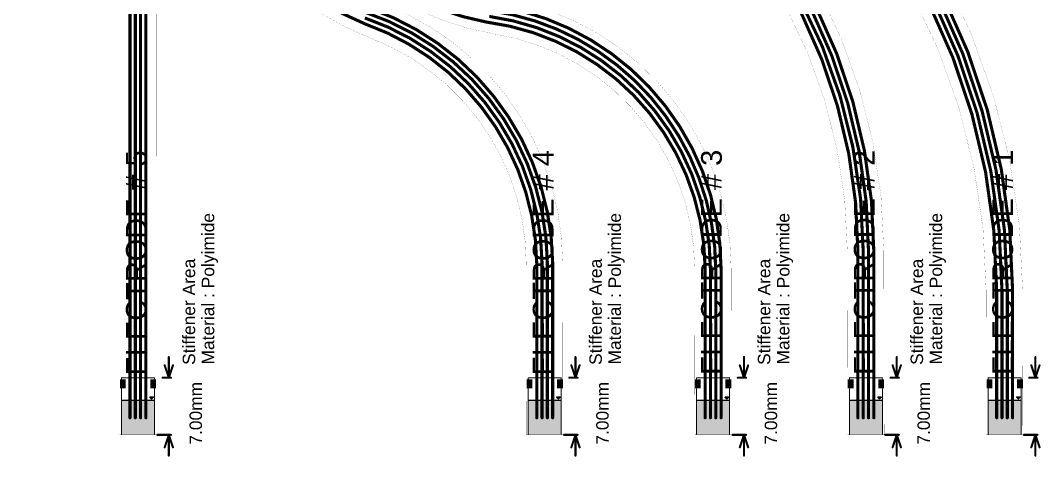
# Model space of a CAD drawing. Header units: millimetres. Extents: x 0 to 13.2, y -0.1 to 6.1.
# Drawn here: x 3.131 to 8.053, y -0.105 to 2 of the extents above; entities that cross this region are included whole.
import ezdxf

# ---------------------------------------------------------------- set-up
doc = ezdxf.new("R2010")
doc.units = ezdxf.units.MM
doc.header["$MEASUREMENT"] = 0
for name, color, linetype in [('BottomLayer', 5, 'Continuous'), ('BottomOverlay', 54, 'Continuous'), ('BottomPaste', 16, 'Continuous'), ('BottomSolder', 6, 'Continuous'), ('Mechanical2', 216, 'Continuous'), ('Mechanical3', 76, 'Continuous'), ('TopOverlay', 2, 'Continuous')]:
    doc.layers.add(name, color=color, linetype=linetype)
doc.styles.add('Arial', font='', dxfattribs={"height": 0.2})
doc.styles.get('Arial').set_extended_font_data('Arial')

# ---------------------------------------------------------------- blocks, each defined once
blk = doc.blocks.new('6_PIN_RIBBON_PADS_0_65MM_PITCH_B_2')
at = {"layer": 'BottomLayer'}
for points in [[(-0.0541, -0.0787), (-0.0738, -0.0787), (-0.0738, 0.0787), (-0.0541, 0.0787)], [(-0.0285, -0.0787), (-0.0482, -0.0787), (-0.0482, 0.0787), (-0.0285, 0.0787)], [(-0.003, -0.0787), (-0.0226, -0.0787), (-0.0226, 0.0787), (-0.003, 0.0787)], [(0.0226, -0.0787), (0.003, -0.0787), (0.003, 0.0787), (0.0226, 0.0787)], [(0.0482, -0.0787), (0.0285, -0.0787), (0.0285, 0.0787), (0.0482, 0.0787)], [(0.0738, -0.0787), (0.0541, -0.0787), (0.0541, 0.0787), (0.0738, 0.0787)]]:
    blk.add_hatch(color=5, dxfattribs=at).paths.add_polyline_path(points)
at = {"layer": 'BottomPaste'}
for points in [[(-0.0541, -0.0787), (-0.0738, -0.0787), (-0.0738, 0.0787), (-0.0541, 0.0787)], [(-0.0285, -0.0787), (-0.0482, -0.0787), (-0.0482, 0.0787), (-0.0285, 0.0787)], [(-0.003, -0.0787), (-0.0226, -0.0787), (-0.0226, 0.0787), (-0.003, 0.0787)], [(0.0226, -0.0787), (0.003, -0.0787), (0.003, 0.0787), (0.0226, 0.0787)], [(0.0482, -0.0787), (0.0285, -0.0787), (0.0285, 0.0787), (0.0482, 0.0787)], [(0.0738, -0.0787), (0.0541, -0.0787), (0.0541, 0.0787), (0.0738, 0.0787)]]:
    blk.add_hatch(color=16, dxfattribs=at).paths.add_polyline_path(points)
at = {"layer": 'BottomSolder'}
for points in [[(-0.0501, -0.0827), (-0.0778, -0.0827), (-0.0778, 0.0827), (-0.0501, 0.0827)], [(-0.0245, -0.0827), (-0.0522, -0.0827), (-0.0522, 0.0827), (-0.0245, 0.0827)], [(0.001, -0.0827), (-0.0266, -0.0827), (-0.0266, 0.0827), (0.001, 0.0827)], [(0.0266, -0.0827), (-0.001, -0.0827), (-0.001, 0.0827), (0.0266, 0.0827)], [(0.0522, -0.0827), (0.0245, -0.0827), (0.0245, 0.0827), (0.0522, 0.0827)], [(0.0778, -0.0827), (0.0501, -0.0827), (0.0501, 0.0827), (0.0778, 0.0827)]]:
    blk.add_hatch(color=6, dxfattribs=at).paths.add_polyline_path(points)
at = {"layer": 'BottomOverlay'}
for points, const_width in [([(0.0585, 0.099), (0.0655, 0.092)], 0.00787), ([(0.0585, 0.099), (0.0735, 0.099)], 0.00787), ([(0.0665, 0.092), (0.0735, 0.099)], 0.00787), ([(-0.0796, 0.084), (0.0796, 0.084)], 0.005), ([(-0.0796, -0.079), (-0.0796, 0.084)], 0.005), ([(0.0796, -0.079), (0.0796, 0.084)], 0.005)]:
    blk.add_lwpolyline(points, dxfattribs=dict(at, const_width=const_width))
for points, const_width in [([(0.0565, 0.099, 1), (0.0605, 0.099, 1)], 0.00394), ([(0.0565, 0.099, 1), (0.0605, 0.099, 1)], 0.00394), ([(0.0715, 0.099, 1), (0.0755, 0.099, 1)], 0.00394), ([(0.0715, 0.099, 1), (0.0755, 0.099, 1)], 0.00394), ([(-0.0808, 0.084, 1), (-0.0783, 0.084, 1)], 0.0025), ([(-0.0808, 0.084, 1), (-0.0783, 0.084, 1)], 0.0025), ([(0.0635, 0.092, 1), (0.0675, 0.092, 1)], 0.00394), ([(0.0645, 0.092, 1), (0.0685, 0.092, 1)], 0.00394), ([(0.0783, 0.084, 1), (0.0808, 0.084, 1)], 0.0025), ([(0.0783, 0.084, 1), (0.0808, 0.084, 1)], 0.0025), ([(-0.0808, -0.079, 1), (-0.0783, -0.079, 1)], 0.0025), ([(0.0783, -0.079, 1), (0.0808, -0.079, 1)], 0.0025)]:
    blk.add_lwpolyline(points, format="xyb", close=True, dxfattribs=dict(at, const_width=const_width))
blk = doc.blocks.new('6_PIN_RIBBON_PADS_0_65MM_PITCH_B_3')
at = {"layer": 'BottomLayer'}
for points in [[(-0.0541, -0.0787), (-0.0738, -0.0787), (-0.0738, 0.0787), (-0.0541, 0.0787)], [(-0.0285, -0.0787), (-0.0482, -0.0787), (-0.0482, 0.0787), (-0.0285, 0.0787)], [(-0.003, -0.0787), (-0.0226, -0.0787), (-0.0226, 0.0787), (-0.003, 0.0787)], [(0.0226, -0.0787), (0.003, -0.0787), (0.003, 0.0787), (0.0226, 0.0787)], [(0.0482, -0.0787), (0.0285, -0.0787), (0.0285, 0.0787), (0.0482, 0.0787)], [(0.0738, -0.0787), (0.0541, -0.0787), (0.0541, 0.0787), (0.0738, 0.0787)]]:
    blk.add_hatch(color=5, dxfattribs=at).paths.add_polyline_path(points)
at = {"layer": 'BottomPaste'}
for points in [[(-0.0541, -0.0787), (-0.0738, -0.0787), (-0.0738, 0.0787), (-0.0541, 0.0787)], [(-0.0285, -0.0787), (-0.0482, -0.0787), (-0.0482, 0.0787), (-0.0285, 0.0787)], [(-0.003, -0.0787), (-0.0226, -0.0787), (-0.0226, 0.0787), (-0.003, 0.0787)], [(0.0226, -0.0787), (0.003, -0.0787), (0.003, 0.0787), (0.0226, 0.0787)], [(0.0482, -0.0787), (0.0285, -0.0787), (0.0285, 0.0787), (0.0482, 0.0787)], [(0.0738, -0.0787), (0.0541, -0.0787), (0.0541, 0.0787), (0.0738, 0.0787)]]:
    blk.add_hatch(color=16, dxfattribs=at).paths.add_polyline_path(points)
at = {"layer": 'BottomSolder'}
for points in [[(-0.0501, -0.0827), (-0.0778, -0.0827), (-0.0778, 0.0827), (-0.0501, 0.0827)], [(-0.0245, -0.0827), (-0.0522, -0.0827), (-0.0522, 0.0827), (-0.0245, 0.0827)], [(0.001, -0.0827), (-0.0266, -0.0827), (-0.0266, 0.0827), (0.001, 0.0827)], [(0.0266, -0.0827), (-0.001, -0.0827), (-0.001, 0.0827), (0.0266, 0.0827)], [(0.0522, -0.0827), (0.0245, -0.0827), (0.0245, 0.0827), (0.0522, 0.0827)], [(0.0778, -0.0827), (0.0501, -0.0827), (0.0501, 0.0827), (0.0778, 0.0827)]]:
    blk.add_hatch(color=6, dxfattribs=at).paths.add_polyline_path(points)
at = {"layer": 'BottomOverlay'}
for points, const_width in [([(0.0585, 0.099), (0.0735, 0.099)], 0.00787), ([(0.0585, 0.099), (0.0655, 0.092)], 0.00787), ([(0.0665, 0.092), (0.0735, 0.099)], 0.00787), ([(-0.0796, -0.079), (-0.0796, 0.084)], 0.005), ([(-0.0796, 0.084), (0.0796, 0.084)], 0.005), ([(0.0796, -0.079), (0.0796, 0.084)], 0.005)]:
    blk.add_lwpolyline(points, dxfattribs=dict(at, const_width=const_width))
for points, const_width in [([(0.0565, 0.099, 1), (0.0605, 0.099, 1)], 0.00394), ([(0.0565, 0.099, 1), (0.0605, 0.099, 1)], 0.00394), ([(0.0715, 0.099, 1), (0.0755, 0.099, 1)], 0.00394), ([(0.0715, 0.099, 1), (0.0755, 0.099, 1)], 0.00394), ([(-0.0808, 0.084, 1), (-0.0783, 0.084, 1)], 0.0025), ([(-0.0808, 0.084, 1), (-0.0783, 0.084, 1)], 0.0025), ([(0.0635, 0.092, 1), (0.0675, 0.092, 1)], 0.00394), ([(0.0645, 0.092, 1), (0.0685, 0.092, 1)], 0.00394), ([(0.0783, 0.084, 1), (0.0808, 0.084, 1)], 0.0025), ([(0.0783, 0.084, 1), (0.0808, 0.084, 1)], 0.0025), ([(-0.0808, -0.079, 1), (-0.0783, -0.079, 1)], 0.0025), ([(0.0783, -0.079, 1), (0.0808, -0.079, 1)], 0.0025)]:
    blk.add_lwpolyline(points, format="xyb", close=True, dxfattribs=dict(at, const_width=const_width))
blk = doc.blocks.new('6_PIN_RIBBON_PADS_0_65MM_PITCH_B_5')
at = {"layer": 'BottomLayer'}
for points in [[(-0.0541, -0.0787), (-0.0738, -0.0787), (-0.0738, 0.0787), (-0.0541, 0.0787)], [(-0.0285, -0.0787), (-0.0482, -0.0787), (-0.0482, 0.0787), (-0.0285, 0.0787)], [(-0.003, -0.0787), (-0.0226, -0.0787), (-0.0226, 0.0787), (-0.003, 0.0787)], [(0.0226, -0.0787), (0.003, -0.0787), (0.003, 0.0787), (0.0226, 0.0787)], [(0.0482, -0.0787), (0.0285, -0.0787), (0.0285, 0.0787), (0.0482, 0.0787)], [(0.0738, -0.0787), (0.0541, -0.0787), (0.0541, 0.0787), (0.0738, 0.0787)]]:
    blk.add_hatch(color=5, dxfattribs=at).paths.add_polyline_path(points)
at = {"layer": 'BottomPaste'}
for points in [[(-0.0541, -0.0787), (-0.0738, -0.0787), (-0.0738, 0.0787), (-0.0541, 0.0787)], [(-0.0285, -0.0787), (-0.0482, -0.0787), (-0.0482, 0.0787), (-0.0285, 0.0787)], [(-0.003, -0.0787), (-0.0226, -0.0787), (-0.0226, 0.0787), (-0.003, 0.0787)], [(0.0226, -0.0787), (0.003, -0.0787), (0.003, 0.0787), (0.0226, 0.0787)], [(0.0482, -0.0787), (0.0285, -0.0787), (0.0285, 0.0787), (0.0482, 0.0787)], [(0.0738, -0.0787), (0.0541, -0.0787), (0.0541, 0.0787), (0.0738, 0.0787)]]:
    blk.add_hatch(color=16, dxfattribs=at).paths.add_polyline_path(points)
at = {"layer": 'BottomSolder'}
for points in [[(-0.0501, -0.0827), (-0.0778, -0.0827), (-0.0778, 0.0827), (-0.0501, 0.0827)], [(-0.0245, -0.0827), (-0.0522, -0.0827), (-0.0522, 0.0827), (-0.0245, 0.0827)], [(0.001, -0.0827), (-0.0266, -0.0827), (-0.0266, 0.0827), (0.001, 0.0827)], [(0.0266, -0.0827), (-0.001, -0.0827), (-0.001, 0.0827), (0.0266, 0.0827)], [(0.0522, -0.0827), (0.0245, -0.0827), (0.0245, 0.0827), (0.0522, 0.0827)], [(0.0778, -0.0827), (0.0501, -0.0827), (0.0501, 0.0827), (0.0778, 0.0827)]]:
    blk.add_hatch(color=6, dxfattribs=at).paths.add_polyline_path(points)
at = {"layer": 'BottomOverlay'}
for points, const_width in [([(0.0585, 0.099), (0.0735, 0.099)], 0.00787), ([(0.0585, 0.099), (0.0655, 0.092)], 0.00787), ([(0.0665, 0.092), (0.0735, 0.099)], 0.00787), ([(-0.0796, -0.079), (-0.0796, 0.084)], 0.005), ([(-0.0796, 0.084), (0.0796, 0.084)], 0.005), ([(0.0796, -0.079), (0.0796, 0.084)], 0.005)]:
    blk.add_lwpolyline(points, dxfattribs=dict(at, const_width=const_width))
for points, const_width in [([(0.0565, 0.099, 1), (0.0605, 0.099, 1)], 0.00394), ([(0.0565, 0.099, 1), (0.0605, 0.099, 1)], 0.00394), ([(0.0715, 0.099, 1), (0.0755, 0.099, 1)], 0.00394), ([(0.0715, 0.099, 1), (0.0755, 0.099, 1)], 0.00394), ([(-0.0808, 0.084, 1), (-0.0783, 0.084, 1)], 0.0025), ([(-0.0808, 0.084, 1), (-0.0783, 0.084, 1)], 0.0025), ([(0.0635, 0.092, 1), (0.0675, 0.092, 1)], 0.00394), ([(0.0645, 0.092, 1), (0.0685, 0.092, 1)], 0.00394), ([(0.0783, 0.084, 1), (0.0808, 0.084, 1)], 0.0025), ([(0.0783, 0.084, 1), (0.0808, 0.084, 1)], 0.0025), ([(-0.0808, -0.079, 1), (-0.0783, -0.079, 1)], 0.0025), ([(0.0783, -0.079, 1), (0.0808, -0.079, 1)], 0.0025)]:
    blk.add_lwpolyline(points, format="xyb", close=True, dxfattribs=dict(at, const_width=const_width))
blk = doc.blocks.new('6_PIN_RIBBON_PADS_0_65MM_PITCH_B_7')
at = {"layer": 'BottomLayer'}
for points in [[(-0.0541, -0.0787), (-0.0738, -0.0787), (-0.0738, 0.0787), (-0.0541, 0.0787)], [(-0.0285, -0.0787), (-0.0482, -0.0787), (-0.0482, 0.0787), (-0.0285, 0.0787)], [(-0.003, -0.0787), (-0.0226, -0.0787), (-0.0226, 0.0787), (-0.003, 0.0787)], [(0.0226, -0.0787), (0.003, -0.0787), (0.003, 0.0787), (0.0226, 0.0787)], [(0.0482, -0.0787), (0.0285, -0.0787), (0.0285, 0.0787), (0.0482, 0.0787)], [(0.0738, -0.0787), (0.0541, -0.0787), (0.0541, 0.0787), (0.0738, 0.0787)]]:
    blk.add_hatch(color=5, dxfattribs=at).paths.add_polyline_path(points)
at = {"layer": 'BottomPaste'}
for points in [[(-0.0541, -0.0787), (-0.0738, -0.0787), (-0.0738, 0.0787), (-0.0541, 0.0787)], [(-0.0285, -0.0787), (-0.0482, -0.0787), (-0.0482, 0.0787), (-0.0285, 0.0787)], [(-0.003, -0.0787), (-0.0226, -0.0787), (-0.0226, 0.0787), (-0.003, 0.0787)], [(0.0226, -0.0787), (0.003, -0.0787), (0.003, 0.0787), (0.0226, 0.0787)], [(0.0482, -0.0787), (0.0285, -0.0787), (0.0285, 0.0787), (0.0482, 0.0787)], [(0.0738, -0.0787), (0.0541, -0.0787), (0.0541, 0.0787), (0.0738, 0.0787)]]:
    blk.add_hatch(color=16, dxfattribs=at).paths.add_polyline_path(points)
at = {"layer": 'BottomSolder'}
for points in [[(-0.0501, -0.0827), (-0.0778, -0.0827), (-0.0778, 0.0827), (-0.0501, 0.0827)], [(-0.0245, -0.0827), (-0.0522, -0.0827), (-0.0522, 0.0827), (-0.0245, 0.0827)], [(0.001, -0.0827), (-0.0266, -0.0827), (-0.0266, 0.0827), (0.001, 0.0827)], [(0.0266, -0.0827), (-0.001, -0.0827), (-0.001, 0.0827), (0.0266, 0.0827)], [(0.0522, -0.0827), (0.0245, -0.0827), (0.0245, 0.0827), (0.0522, 0.0827)], [(0.0778, -0.0827), (0.0501, -0.0827), (0.0501, 0.0827), (0.0778, 0.0827)]]:
    blk.add_hatch(color=6, dxfattribs=at).paths.add_polyline_path(points)
at = {"layer": 'BottomOverlay'}
for points, const_width in [([(0.0585, 0.099), (0.0735, 0.099)], 0.00787), ([(0.0585, 0.099), (0.0655, 0.092)], 0.00787), ([(0.0665, 0.092), (0.0735, 0.099)], 0.00787), ([(-0.0796, -0.079), (-0.0796, 0.084)], 0.005), ([(-0.0796, 0.084), (0.0796, 0.084)], 0.005), ([(0.0796, -0.079), (0.0796, 0.084)], 0.005)]:
    blk.add_lwpolyline(points, dxfattribs=dict(at, const_width=const_width))
for points, const_width in [([(0.0565, 0.099, 1), (0.0605, 0.099, 1)], 0.00394), ([(0.0565, 0.099, 1), (0.0605, 0.099, 1)], 0.00394), ([(0.0715, 0.099, 1), (0.0755, 0.099, 1)], 0.00394), ([(0.0715, 0.099, 1), (0.0755, 0.099, 1)], 0.00394), ([(-0.0808, 0.084, 1), (-0.0783, 0.084, 1)], 0.0025), ([(-0.0808, 0.084, 1), (-0.0783, 0.084, 1)], 0.0025), ([(0.0635, 0.092, 1), (0.0675, 0.092, 1)], 0.00394), ([(0.0645, 0.092, 1), (0.0685, 0.092, 1)], 0.00394), ([(0.0783, 0.084, 1), (0.0808, 0.084, 1)], 0.0025), ([(0.0783, 0.084, 1), (0.0808, 0.084, 1)], 0.0025), ([(-0.0808, -0.079, 1), (-0.0783, -0.079, 1)], 0.0025), ([(0.0783, -0.079, 1), (0.0808, -0.079, 1)], 0.0025)]:
    blk.add_lwpolyline(points, format="xyb", close=True, dxfattribs=dict(at, const_width=const_width))
blk = doc.blocks.new('6_PIN_RIBBON_PADS_0_65MM_PITCH_B_8')
at = {"layer": 'BottomLayer'}
for points in [[(-0.0541, -0.0787), (-0.0738, -0.0787), (-0.0738, 0.0787), (-0.0541, 0.0787)], [(-0.0285, -0.0787), (-0.0482, -0.0787), (-0.0482, 0.0787), (-0.0285, 0.0787)], [(-0.003, -0.0787), (-0.0226, -0.0787), (-0.0226, 0.0787), (-0.003, 0.0787)], [(0.0226, -0.0787), (0.003, -0.0787), (0.003, 0.0787), (0.0226, 0.0787)], [(0.0482, -0.0787), (0.0285, -0.0787), (0.0285, 0.0787), (0.0482, 0.0787)], [(0.0738, -0.0787), (0.0541, -0.0787), (0.0541, 0.0787), (0.0738, 0.0787)]]:
    blk.add_hatch(color=5, dxfattribs=at).paths.add_polyline_path(points)
at = {"layer": 'BottomPaste'}
for points in [[(-0.0541, -0.0787), (-0.0738, -0.0787), (-0.0738, 0.0787), (-0.0541, 0.0787)], [(-0.0285, -0.0787), (-0.0482, -0.0787), (-0.0482, 0.0787), (-0.0285, 0.0787)], [(-0.003, -0.0787), (-0.0226, -0.0787), (-0.0226, 0.0787), (-0.003, 0.0787)], [(0.0226, -0.0787), (0.003, -0.0787), (0.003, 0.0787), (0.0226, 0.0787)], [(0.0482, -0.0787), (0.0285, -0.0787), (0.0285, 0.0787), (0.0482, 0.0787)], [(0.0738, -0.0787), (0.0541, -0.0787), (0.0541, 0.0787), (0.0738, 0.0787)]]:
    blk.add_hatch(color=16, dxfattribs=at).paths.add_polyline_path(points)
at = {"layer": 'BottomSolder'}
for points in [[(-0.0501, -0.0827), (-0.0778, -0.0827), (-0.0778, 0.0827), (-0.0501, 0.0827)], [(-0.0245, -0.0827), (-0.0522, -0.0827), (-0.0522, 0.0827), (-0.0245, 0.0827)], [(0.001, -0.0827), (-0.0266, -0.0827), (-0.0266, 0.0827), (0.001, 0.0827)], [(0.0266, -0.0827), (-0.001, -0.0827), (-0.001, 0.0827), (0.0266, 0.0827)], [(0.0522, -0.0827), (0.0245, -0.0827), (0.0245, 0.0827), (0.0522, 0.0827)], [(0.0778, -0.0827), (0.0501, -0.0827), (0.0501, 0.0827), (0.0778, 0.0827)]]:
    blk.add_hatch(color=6, dxfattribs=at).paths.add_polyline_path(points)
at = {"layer": 'BottomOverlay'}
for points, const_width in [([(0.0585, 0.099), (0.0655, 0.092)], 0.00787), ([(0.0585, 0.099), (0.0735, 0.099)], 0.00787), ([(0.0665, 0.092), (0.0735, 0.099)], 0.00787), ([(-0.0796, 0.084), (0.0796, 0.084)], 0.005), ([(-0.0796, -0.079), (-0.0796, 0.084)], 0.005), ([(0.0796, -0.079), (0.0796, 0.084)], 0.005)]:
    blk.add_lwpolyline(points, dxfattribs=dict(at, const_width=const_width))
for points, const_width in [([(0.0565, 0.099, 1), (0.0605, 0.099, 1)], 0.00394), ([(0.0565, 0.099, 1), (0.0605, 0.099, 1)], 0.00394), ([(0.0715, 0.099, 1), (0.0755, 0.099, 1)], 0.00394), ([(0.0715, 0.099, 1), (0.0755, 0.099, 1)], 0.00394), ([(-0.0808, 0.084, 1), (-0.0783, 0.084, 1)], 0.0025), ([(-0.0808, 0.084, 1), (-0.0783, 0.084, 1)], 0.0025), ([(0.0635, 0.092, 1), (0.0675, 0.092, 1)], 0.00394), ([(0.0645, 0.092, 1), (0.0685, 0.092, 1)], 0.00394), ([(0.0783, 0.084, 1), (0.0808, 0.084, 1)], 0.0025), ([(0.0783, 0.084, 1), (0.0808, 0.084, 1)], 0.0025), ([(-0.0808, -0.079, 1), (-0.0783, -0.079, 1)], 0.0025), ([(0.0783, -0.079, 1), (0.0808, -0.079, 1)], 0.0025)]:
    blk.add_lwpolyline(points, format="xyb", close=True, dxfattribs=dict(at, const_width=const_width))

msp = doc.modelspace()

# ---------------------------------------------------------------- hatches: boundary and pattern name
at = {"layer": 'BottomLayer'}
for points in [[(3.6147, 0.2285), (3.6147, 0.2635), (3.6347, 0.2635), (3.6347, 0.2285)], [(3.7615, 0.2285), (3.7615, 0.2635), (3.7815, 0.2635), (3.7815, 0.2285)], [(5.5772, 0.2285), (5.5772, 0.2635), (5.5972, 0.2635), (5.5972, 0.2285)], [(5.724, 0.2285), (5.724, 0.2635), (5.744, 0.2635), (5.744, 0.2285)], [(6.3897, 0.2285), (6.3897, 0.2635), (6.4097, 0.2635), (6.4097, 0.2285)], [(6.5365, 0.2285), (6.5365, 0.2635), (6.5565, 0.2635), (6.5565, 0.2285)], [(7.1267, 0.2285), (7.1267, 0.2635), (7.1467, 0.2635), (7.1467, 0.2285)], [(7.2735, 0.2285), (7.2735, 0.2635), (7.2935, 0.2635), (7.2935, 0.2285)], [(7.7962, 0.2285), (7.7962, 0.2635), (7.8162, 0.2635), (7.8162, 0.2285)], [(7.943, 0.2285), (7.943, 0.2635), (7.963, 0.2635), (7.963, 0.2285)]]:
    msp.add_hatch(color=5, dxfattribs=at).paths.add_polyline_path(points)
at = {"layer": 'BottomPaste'}
for points in [[(3.6147, 0.2285), (3.6147, 0.2635), (3.6347, 0.2635), (3.6347, 0.2285)], [(3.7615, 0.2285), (3.7615, 0.2635), (3.7815, 0.2635), (3.7815, 0.2285)], [(5.5772, 0.2285), (5.5772, 0.2635), (5.5972, 0.2635), (5.5972, 0.2285)], [(5.724, 0.2285), (5.724, 0.2635), (5.744, 0.2635), (5.744, 0.2285)], [(6.3897, 0.2285), (6.3897, 0.2635), (6.4097, 0.2635), (6.4097, 0.2285)], [(6.5365, 0.2285), (6.5365, 0.2635), (6.5565, 0.2635), (6.5565, 0.2285)], [(7.1267, 0.2285), (7.1267, 0.2635), (7.1467, 0.2635), (7.1467, 0.2285)], [(7.2735, 0.2285), (7.2735, 0.2635), (7.2935, 0.2635), (7.2935, 0.2285)], [(7.7962, 0.2285), (7.7962, 0.2635), (7.8162, 0.2635), (7.8162, 0.2285)], [(7.943, 0.2285), (7.943, 0.2635), (7.963, 0.2635), (7.963, 0.2285)]]:
    msp.add_hatch(color=16, dxfattribs=at).paths.add_polyline_path(points)
at = {"layer": 'BottomSolder'}
for points in [[(3.6107, 0.2245), (3.6107, 0.2675), (3.6387, 0.2675), (3.6387, 0.2245)], [(3.7575, 0.2245), (3.7575, 0.2675), (3.7855, 0.2675), (3.7855, 0.2245)], [(5.5732, 0.2245), (5.5732, 0.2675), (5.6012, 0.2675), (5.6012, 0.2245)], [(5.72, 0.2245), (5.72, 0.2675), (5.748, 0.2675), (5.748, 0.2245)], [(6.3857, 0.2245), (6.3857, 0.2675), (6.4137, 0.2675), (6.4137, 0.2245)], [(6.5325, 0.2245), (6.5325, 0.2675), (6.5605, 0.2675), (6.5605, 0.2245)], [(7.1227, 0.2245), (7.1227, 0.2675), (7.1507, 0.2675), (7.1507, 0.2245)], [(7.2695, 0.2245), (7.2695, 0.2675), (7.2975, 0.2675), (7.2975, 0.2245)], [(7.7922, 0.2245), (7.7922, 0.2675), (7.8202, 0.2675), (7.8202, 0.2245)], [(7.939, 0.2245), (7.939, 0.2675), (7.967, 0.2675), (7.967, 0.2245)]]:
    msp.add_hatch(color=6, dxfattribs=at).paths.add_polyline_path(points)

# ---------------------------------------------------------------- linework, layer by layer
at = {"layer": 'BottomLayer', "const_width": 0.015}
for points in [[(4.726, 3.884, -0.414214), (7.9179, 0.696)], [(4.726, 3.858, -0.414214), (7.8923, 0.696)], [(4.726, 3.832, -0.414214), (7.8667, 0.696)], [(4.726, 3.806, -0.414214), (7.8411, 0.696)], [(0.6166, 1.007, -0.414214), (3.15, 3.548)], [(0.6422, 1.007, -0.414214), (3.15, 3.522)], [(0.6678, 1.0074, -0.414214), (3.151, 3.496)], [(4.607, 3.523, -0.414214), (7.2484, 0.886)], [(4.607, 3.497, -0.414214), (7.2228, 0.886)], [(0.6934, 1.007, -0.414214), (3.15, 3.47)], [(4.607, 3.471, -0.414213), (7.1972, 0.886)], [(4.607, 3.445, -0.414214), (7.1716, 0.886)], [(5.3792, 1.9923, -0.367796), (4.3476, 3.2536)], [(3.4091, 3.168, -0.314325), (2.6064, 1.9832)], [(4.7955, 1.9827, -0.309078), (4.0033, 3.1672)], [(5.4329, 2.07, -0.366796), (6.5114, 0.802)], [(4.7928, 2.0121, -0.317468), (5.6477, 0.831)], [(4.7967, 2.0388, -0.318827), (5.6733, 0.833)], [(4.8151, 2.0593, -0.316334), (5.6989, 0.831)], [(5.3933, 2.0195, -0.373402), (6.4602, 0.7982)], [(5.3936, 2.0479, -0.181483), (6.1727, 1.6281)], [(4.7955, 1.9827, -0.314144), (5.6221, 0.828)], [(5.3792, 1.9923, -0.374191), (6.4346, 0.806)], [(6.1727, 1.6281, -0.181483), (6.4858, 0.7922)]]:
    msp.add_lwpolyline(points, format="xyb", dxfattribs=at)
for points in [[(3.6596, 0.0825), (3.6596, 3.3744)], [(3.6852, 0.0825), (3.6852, 3.3751)], [(3.7108, 0.0825), (3.7108, 3.3744)], [(3.7364, 0.0825), (3.7364, 3.3744)], [(7.1716, 0.0825), (7.1716, 0.886)], [(7.1972, 0.0825), (7.1972, 0.886)], [(7.2228, 0.0825), (7.2228, 0.886)], [(7.2484, 0.0825), (7.2484, 0.886)], [(5.6477, 0.0825), (5.6477, 0.831)], [(5.6733, 0.833), (5.6733, 0.0825)], [(5.6733, 0.833), (5.6733, 0.833)], [(5.6989, 0.0825), (5.6989, 0.831)], [(5.6989, 0.831), (5.6989, 0.831)], [(5.6221, 0.0825), (5.6221, 0.828)], [(6.4346, 0.806), (6.4346, 0.0825)], [(6.4346, 0.806), (6.4346, 0.806)], [(6.4602, 0.7982), (6.4602, 0.7982)], [(6.4602, 0.0825), (6.4602, 0.7982)], [(6.4858, 0.0825), (6.4858, 0.7922)], [(6.5114, 0.0825), (6.5114, 0.802)], [(7.8411, 0.0825), (7.8411, 0.696)], [(7.8667, 0.0825), (7.8667, 0.696)], [(7.8923, 0.0825), (7.8923, 0.696)], [(7.9179, 0.0825), (7.9179, 0.696)]]:
    msp.add_lwpolyline(points, dxfattribs=at)
at = {"layer": 'BottomLayer', "const_width": 0.0075}
for points in [[(4.7918, 1.9827, 1), (4.7993, 1.9827, 1)], [(4.7918, 1.9827, 1), (4.7993, 1.9827, 1)], [(5.3754, 1.9923, 1), (5.3829, 1.9923, 1)], [(5.3754, 1.9923, 1), (5.3829, 1.9923, 1)], [(6.1689, 1.6281, 1), (6.1764, 1.6281, 1)], [(6.1689, 1.6281, 1), (6.1764, 1.6281, 1)], [(7.1679, 0.886, 1), (7.1754, 0.886, 1)], [(7.1679, 0.886, 1), (7.1754, 0.886, 1)], [(7.1935, 0.886, 1), (7.201, 0.886, 1)], [(7.1935, 0.886, 1), (7.201, 0.886, 1)], [(7.219, 0.886, 1), (7.2265, 0.886, 1)], [(7.219, 0.886, 1), (7.2265, 0.886, 1)], [(7.2446, 0.886, 1), (7.2521, 0.886, 1)], [(7.2446, 0.886, 1), (7.2521, 0.886, 1)], [(5.644, 0.831, 1), (5.6515, 0.831, 1)], [(5.644, 0.831, 1), (5.6515, 0.831, 1)], [(5.6695, 0.833, 1), (5.677, 0.833, 1)], [(5.6695, 0.833, 1), (5.677, 0.833, 1)], [(5.6695, 0.833, 1), (5.677, 0.833, 1)], [(5.6695, 0.833, 1), (5.677, 0.833, 1)], [(5.6951, 0.831, 1), (5.7026, 0.831, 1)], [(5.6951, 0.831, 1), (5.7026, 0.831, 1)], [(5.6951, 0.831, 1), (5.7026, 0.831, 1)], [(5.6951, 0.831, 1), (5.7026, 0.831, 1)], [(5.6184, 0.828, 1), (5.6259, 0.828, 1)], [(5.6184, 0.828, 1), (5.6259, 0.828, 1)], [(6.4309, 0.806, 1), (6.4384, 0.806, 1)], [(6.4309, 0.806, 1), (6.4384, 0.806, 1)], [(6.4309, 0.806, 1), (6.4384, 0.806, 1)], [(6.4309, 0.806, 1), (6.4384, 0.806, 1)], [(6.4565, 0.7982, 1), (6.464, 0.7982, 1)], [(6.4565, 0.7982, 1), (6.464, 0.7982, 1)], [(6.4565, 0.7982, 1), (6.464, 0.7982, 1)], [(6.4565, 0.7982, 1), (6.464, 0.7982, 1)], [(6.482, 0.7922, 1), (6.4895, 0.7922, 1)], [(6.482, 0.7922, 1), (6.4895, 0.7922, 1)], [(6.5076, 0.802, 1), (6.5151, 0.802, 1)], [(6.5076, 0.802, 1), (6.5151, 0.802, 1)], [(7.8374, 0.696, 1), (7.8449, 0.696, 1)], [(7.8374, 0.696, 1), (7.8449, 0.696, 1)], [(7.863, 0.696, 1), (7.8705, 0.696, 1)], [(7.863, 0.696, 1), (7.8705, 0.696, 1)], [(7.8885, 0.696, 1), (7.896, 0.696, 1)], [(7.8885, 0.696, 1), (7.896, 0.696, 1)], [(7.9141, 0.696, 1), (7.9216, 0.696, 1)], [(7.9141, 0.696, 1), (7.9216, 0.696, 1)], [(3.6559, 0.0825, 1), (3.6634, 0.0825, 1)], [(3.6815, 0.0825, 1), (3.689, 0.0825, 1)], [(3.707, 0.0825, 1), (3.7145, 0.0825, 1)], [(3.7326, 0.0825, 1), (3.7401, 0.0825, 1)], [(5.6184, 0.0825, 1), (5.6259, 0.0825, 1)], [(5.644, 0.0825, 1), (5.6515, 0.0825, 1)], [(5.6695, 0.0825, 1), (5.677, 0.0825, 1)], [(5.6951, 0.0825, 1), (5.7026, 0.0825, 1)], [(6.4309, 0.0825, 1), (6.4384, 0.0825, 1)], [(6.4565, 0.0825, 1), (6.464, 0.0825, 1)], [(6.482, 0.0825, 1), (6.4895, 0.0825, 1)], [(6.5076, 0.0825, 1), (6.5151, 0.0825, 1)], [(7.1679, 0.0825, 1), (7.1754, 0.0825, 1)], [(7.1935, 0.0825, 1), (7.201, 0.0825, 1)], [(7.219, 0.0825, 1), (7.2265, 0.0825, 1)], [(7.2446, 0.0825, 1), (7.2521, 0.0825, 1)], [(7.8374, 0.0825, 1), (7.8449, 0.0825, 1)], [(7.863, 0.0825, 1), (7.8705, 0.0825, 1)], [(7.8885, 0.0825, 1), (7.896, 0.0825, 1)], [(7.9141, 0.0825, 1), (7.9216, 0.0825, 1)]]:
    msp.add_lwpolyline(points, format="xyb", close=True, dxfattribs=at)
at = {"layer": 'BottomOverlay', "const_width": 0.005}
for points in [[(3.6184, 0.275), (3.7773, 0.275)], [(3.6184, 0.27), (3.6184, 0.275)], [(3.7773, 0.27), (3.7773, 0.275)], [(5.5809, 0.275), (5.7398, 0.275)], [(5.5809, 0.27), (5.5809, 0.275)], [(5.7398, 0.27), (5.7398, 0.275)], [(6.3934, 0.275), (6.5523, 0.275)], [(6.3934, 0.27), (6.3934, 0.275)], [(6.5523, 0.27), (6.5523, 0.275)], [(7.1304, 0.275), (7.2893, 0.275)], [(7.1304, 0.27), (7.1304, 0.275)], [(7.2893, 0.27), (7.2893, 0.275)], [(7.7999, 0.275), (7.9588, 0.275)], [(7.7999, 0.27), (7.7999, 0.275)], [(7.9588, 0.27), (7.9588, 0.275)], [(3.6184, 0.1665), (3.6184, 0.2222)], [(3.7776, 0.1605), (3.7776, 0.2224)], [(5.5809, 0.1665), (5.5809, 0.2222)], [(5.7401, 0.1605), (5.7401, 0.2224)], [(6.3934, 0.1665), (6.3934, 0.2222)], [(6.5526, 0.1605), (6.5526, 0.2224)], [(7.1304, 0.1665), (7.1304, 0.2222)], [(7.2896, 0.1605), (7.2896, 0.2224)], [(7.7999, 0.1665), (7.7999, 0.2222)], [(7.9591, 0.1605), (7.9591, 0.2224)]]:
    msp.add_lwpolyline(points, dxfattribs=at)
at = {"layer": 'BottomOverlay', "const_width": 0.0025}
for points in [[(3.6172, 0.275, 1), (3.6197, 0.275, 1)], [(3.6172, 0.275, 1), (3.6197, 0.275, 1)], [(3.6172, 0.27, 1), (3.6197, 0.27, 1)], [(3.7761, 0.275, 1), (3.7786, 0.275, 1)], [(3.7761, 0.275, 1), (3.7786, 0.275, 1)], [(3.7761, 0.27, 1), (3.7786, 0.27, 1)], [(5.5797, 0.275, 1), (5.5822, 0.275, 1)], [(5.5797, 0.275, 1), (5.5822, 0.275, 1)], [(5.5797, 0.27, 1), (5.5822, 0.27, 1)], [(5.7386, 0.275, 1), (5.7411, 0.275, 1)], [(5.7386, 0.275, 1), (5.7411, 0.275, 1)], [(5.7386, 0.27, 1), (5.7411, 0.27, 1)], [(6.3922, 0.275, 1), (6.3947, 0.275, 1)], [(6.3922, 0.275, 1), (6.3947, 0.275, 1)], [(6.3922, 0.27, 1), (6.3947, 0.27, 1)], [(6.5511, 0.275, 1), (6.5536, 0.275, 1)], [(6.5511, 0.275, 1), (6.5536, 0.275, 1)], [(6.5511, 0.27, 1), (6.5536, 0.27, 1)], [(7.1292, 0.275, 1), (7.1317, 0.275, 1)], [(7.1292, 0.275, 1), (7.1317, 0.275, 1)], [(7.1292, 0.27, 1), (7.1317, 0.27, 1)], [(7.2881, 0.275, 1), (7.2906, 0.275, 1)], [(7.2881, 0.275, 1), (7.2906, 0.275, 1)], [(7.2881, 0.27, 1), (7.2906, 0.27, 1)], [(7.7987, 0.275, 1), (7.8012, 0.275, 1)], [(7.7987, 0.275, 1), (7.8012, 0.275, 1)], [(7.7987, 0.27, 1), (7.8012, 0.27, 1)], [(7.9576, 0.275, 1), (7.9601, 0.275, 1)], [(7.9576, 0.275, 1), (7.9601, 0.275, 1)], [(7.9576, 0.27, 1), (7.9601, 0.27, 1)], [(3.6172, 0.2222, 1), (3.6197, 0.2222, 1)], [(3.7763, 0.2224, 1), (3.7788, 0.2224, 1)], [(5.5797, 0.2222, 1), (5.5822, 0.2222, 1)], [(5.7388, 0.2224, 1), (5.7413, 0.2224, 1)], [(6.3922, 0.2222, 1), (6.3947, 0.2222, 1)], [(6.5513, 0.2224, 1), (6.5538, 0.2224, 1)], [(7.1292, 0.2222, 1), (7.1317, 0.2222, 1)], [(7.2883, 0.2224, 1), (7.2908, 0.2224, 1)], [(7.7987, 0.2222, 1), (7.8012, 0.2222, 1)], [(7.9578, 0.2224, 1), (7.9603, 0.2224, 1)], [(3.6172, 0.1665, 1), (3.6197, 0.1665, 1)], [(3.7763, 0.1605, 1), (3.7788, 0.1605, 1)], [(5.5797, 0.1665, 1), (5.5822, 0.1665, 1)], [(5.7388, 0.1605, 1), (5.7413, 0.1605, 1)], [(6.3922, 0.1665, 1), (6.3947, 0.1665, 1)], [(6.5513, 0.1605, 1), (6.5538, 0.1605, 1)], [(7.1292, 0.1665, 1), (7.1317, 0.1665, 1)], [(7.2883, 0.1605, 1), (7.2908, 0.1605, 1)], [(7.7987, 0.1665, 1), (7.8012, 0.1665, 1)], [(7.9578, 0.1605, 1), (7.9603, 0.1605, 1)]]:
    msp.add_lwpolyline(points, format="xyb", close=True, dxfattribs=at)
at = {"layer": 'Mechanical2', "const_width": 0.0005}
for points in [[(4.7249, 3.9313, -0.413783), (7.9664, 0.6963)], [(4.7261, 3.7553, -0.413672), (7.7904, 0.696)], [(0.5671, 1.0066, -0.414209), (3.1563, 3.5959)], [(4.6068, 3.5707, -0.413759), (7.2966, 0.8863)], [(4.6069, 3.3947, -0.413759), (7.1206, 0.8859)], [(5.4191, 1.9348, -0.367596), (4.2974, 3.2533)], [(3.4586, 3.1735, -0.310368), (2.5968, 1.9218)], [(4.8233, 1.9132, -0.307813), (3.9536, 3.1673)], [(4.8864, 2.0775, -0.310195), (5.7472, 0.828)], [(5.4474, 2.1085, -0.367206), (6.56, 0.8024)], [(5.4191, 1.9348, -0.367206), (6.384, 0.8021)], [(4.8234, 1.9131, -0.310195), (5.5713, 0.8277)]]:
    msp.add_lwpolyline(points, format="xyb", dxfattribs=at)
for points in [[(3.6101, 3.3239), (3.6104, 0)], [(3.7861, 3.3102), (3.7863, 0)], [(4.8233, 1.9132), (4.8234, 1.9131)], [(7.1206, 0.8859), (7.1222, 0)], [(7.2966, 0.8863), (7.2981, 0)], [(5.5713, 0.8277), (5.5727, 0)], [(5.7472, 0.828), (5.7487, 0)], [(6.384, 0.8021), (6.3854, 0)], [(6.56, 0.8024), (6.5614, 0)], [(7.7904, 0.696), (7.7916, 0)], [(7.9664, 0.6963), (7.9676, 0)], [(3.6104, 0), (3.7863, 0)], [(5.5727, 0), (5.7487, 0)], [(6.3854, 0), (6.5614, 0)], [(7.1222, 0), (7.2981, 0)], [(7.7916, 0), (7.8109, 0)], [(7.811, 0), (7.9676, 0)]]:
    msp.add_lwpolyline(points, dxfattribs=at)
at = {"layer": 'Mechanical2', "const_width": 0.00025}
for points in [[(5.419, 1.9348, 1), (5.4192, 1.9348, 1)], [(5.419, 1.9348, 1), (5.4192, 1.9348, 1)], [(4.8232, 1.9132, 1), (4.8234, 1.9132, 1)], [(4.8232, 1.9132, 1), (4.8234, 1.9132, 1)], [(4.8233, 1.9131, 1), (4.8236, 1.9131, 1)], [(4.8233, 1.9131, 1), (4.8236, 1.9131, 1)], [(7.1205, 0.8859, 1), (7.1207, 0.8859, 1)], [(7.1205, 0.8859, 1), (7.1207, 0.8859, 1)], [(7.2965, 0.8863, 1), (7.2967, 0.8863, 1)], [(7.2965, 0.8863, 1), (7.2967, 0.8863, 1)], [(5.5711, 0.8277, 1), (5.5714, 0.8277, 1)], [(5.5711, 0.8277, 1), (5.5714, 0.8277, 1)], [(5.7471, 0.828, 1), (5.7474, 0.828, 1)], [(5.7471, 0.828, 1), (5.7474, 0.828, 1)], [(6.3839, 0.8021, 1), (6.3841, 0.8021, 1)], [(6.3839, 0.8021, 1), (6.3841, 0.8021, 1)], [(6.5599, 0.8024, 1), (6.5601, 0.8024, 1)], [(6.5599, 0.8024, 1), (6.5601, 0.8024, 1)], [(7.7903, 0.696, 1), (7.7905, 0.696, 1)], [(7.7903, 0.696, 1), (7.7905, 0.696, 1)], [(7.9663, 0.6963, 1), (7.9665, 0.6963, 1)], [(7.9663, 0.6963, 1), (7.9665, 0.6963, 1)], [(3.6102, 0, 1), (3.6105, 0, 1)], [(3.6102, 0, 1), (3.6105, 0, 1)], [(3.7862, 0, 1), (3.7865, 0, 1)], [(3.7862, 0, 1), (3.7865, 0, 1)], [(5.5726, 0, 1), (5.5728, 0, 1)], [(5.5726, 0, 1), (5.5728, 0, 1)], [(5.7486, 0, 1), (5.7488, 0, 1)], [(5.7486, 0, 1), (5.7488, 0, 1)], [(6.3853, 0, 1), (6.3855, 0, 1)], [(6.3853, 0, 1), (6.3855, 0, 1)], [(6.5613, 0, 1), (6.5615, 0, 1)], [(6.5613, 0, 1), (6.5615, 0, 1)], [(7.122, 0, 1), (7.1223, 0, 1)], [(7.122, 0, 1), (7.1223, 0, 1)], [(7.298, 0, 1), (7.2983, 0, 1)], [(7.298, 0, 1), (7.2983, 0, 1)], [(7.7915, 0, 1), (7.7918, 0, 1)], [(7.7915, 0, 1), (7.7918, 0, 1)], [(7.8109, 0, 1), (7.8111, 0, 1)], [(7.8108, 0, 1), (7.8111, 0, 1)], [(7.9675, 0, 1), (7.9677, 0, 1)], [(7.9675, 0, 1), (7.9677, 0, 1)]]:
    msp.add_lwpolyline(points, format="xyb", close=True, dxfattribs=at)
at = {"layer": 'Mechanical3', "const_width": 0.01}
for points in [[(3.847, 0.2755), (3.847, 0.3755)], [(5.809, 0.2755), (5.809, 0.3755)], [(6.622, 0.2755), (6.622, 0.3755)], [(7.359, 0.2755), (7.359, 0.3755)], [(8.028, 0.2755), (8.028, 0.3755)], [(3.827, 0.3355), (3.847, 0.2755)], [(3.847, 0.2755), (3.867, 0.3355)], [(5.789, 0.3355), (5.809, 0.2755)], [(5.809, 0.2755), (5.829, 0.3355)], [(6.602, 0.3355), (6.622, 0.2755)], [(6.622, 0.2755), (6.642, 0.3355)], [(7.339, 0.3355), (7.359, 0.2755)], [(7.359, 0.2755), (7.379, 0.3355)], [(8.008, 0.3355), (8.028, 0.2755)], [(8.028, 0.2755), (8.048, 0.3355)], [(3.817, 0.2755), (3.857, 0.2755)], [(5.779, 0.2755), (5.819, 0.2755)], [(6.592, 0.2755), (6.632, 0.2755)], [(7.329, 0.2755), (7.369, 0.2755)], [(7.998, 0.2755), (8.038, 0.2755)], [(3.7915, 0), (3.857, 0)], [(3.827, -0.06), (3.847, 0)], [(3.847, 0), (3.867, -0.06)], [(3.847, -0.1), (3.847, 0)], [(5.7535, 0), (5.819, 0)], [(5.789, -0.06), (5.809, 0)], [(5.809, 0), (5.829, -0.06)], [(5.809, -0.1), (5.809, 0)], [(6.5665, 0), (6.632, 0)], [(6.602, -0.06), (6.622, 0)], [(6.622, 0), (6.642, -0.06)], [(6.622, -0.1), (6.622, 0)], [(7.3035, 0), (7.369, 0)], [(7.339, -0.06), (7.359, 0)], [(7.359, 0), (7.379, -0.06)], [(7.359, -0.1), (7.359, 0)], [(7.9725, 0), (8.038, 0)], [(8.008, -0.06), (8.028, 0)], [(8.028, 0), (8.048, -0.06)], [(8.028, -0.1), (8.028, 0)]]:
    msp.add_lwpolyline(points, dxfattribs=at)
at = {"layer": 'Mechanical3', "const_width": 0.005}
for points in [[(3.8445, 0.3755, 1), (3.8495, 0.3755, 1)], [(5.8065, 0.3755, 1), (5.8115, 0.3755, 1)], [(6.6195, 0.3755, 1), (6.6245, 0.3755, 1)], [(7.3565, 0.3755, 1), (7.3615, 0.3755, 1)], [(8.0255, 0.3755, 1), (8.0305, 0.3755, 1)], [(3.8245, 0.3355, 1), (3.8295, 0.3355, 1)], [(3.8645, 0.3355, 1), (3.8695, 0.3355, 1)], [(5.7865, 0.3355, 1), (5.7915, 0.3355, 1)], [(5.8265, 0.3355, 1), (5.8315, 0.3355, 1)], [(6.5995, 0.3355, 1), (6.6045, 0.3355, 1)], [(6.6395, 0.3355, 1), (6.6445, 0.3355, 1)], [(7.3365, 0.3355, 1), (7.3415, 0.3355, 1)], [(7.3765, 0.3355, 1), (7.3815, 0.3355, 1)], [(8.0055, 0.3355, 1), (8.0105, 0.3355, 1)], [(8.0455, 0.3355, 1), (8.0505, 0.3355, 1)], [(3.8145, 0.2755, 1), (3.8195, 0.2755, 1)], [(3.8445, 0.2755, 1), (3.8495, 0.2755, 1)], [(3.8445, 0.2755, 1), (3.8495, 0.2755, 1)], [(3.8445, 0.2755, 1), (3.8495, 0.2755, 1)], [(3.8545, 0.2755, 1), (3.8595, 0.2755, 1)], [(5.7765, 0.2755, 1), (5.7815, 0.2755, 1)], [(5.8065, 0.2755, 1), (5.8115, 0.2755, 1)], [(5.8065, 0.2755, 1), (5.8115, 0.2755, 1)], [(5.8065, 0.2755, 1), (5.8115, 0.2755, 1)], [(5.8165, 0.2755, 1), (5.8215, 0.2755, 1)], [(6.5895, 0.2755, 1), (6.5945, 0.2755, 1)], [(6.6195, 0.2755, 1), (6.6245, 0.2755, 1)], [(6.6195, 0.2755, 1), (6.6245, 0.2755, 1)], [(6.6195, 0.2755, 1), (6.6245, 0.2755, 1)], [(6.6295, 0.2755, 1), (6.6345, 0.2755, 1)], [(7.3265, 0.2755, 1), (7.3315, 0.2755, 1)], [(7.3565, 0.2755, 1), (7.3615, 0.2755, 1)], [(7.3565, 0.2755, 1), (7.3615, 0.2755, 1)], [(7.3565, 0.2755, 1), (7.3615, 0.2755, 1)], [(7.3665, 0.2755, 1), (7.3715, 0.2755, 1)], [(7.9955, 0.2755, 1), (8.0005, 0.2755, 1)], [(8.0255, 0.2755, 1), (8.0305, 0.2755, 1)], [(8.0255, 0.2755, 1), (8.0305, 0.2755, 1)], [(8.0255, 0.2755, 1), (8.0305, 0.2755, 1)], [(8.0355, 0.2755, 1), (8.0405, 0.2755, 1)], [(3.789, 0, 1), (3.794, 0, 1)], [(3.8445, 0, 1), (3.8495, 0, 1)], [(3.8445, 0, 1), (3.8495, 0, 1)], [(3.8445, 0, 1), (3.8495, 0, 1)], [(3.8545, 0, 1), (3.8595, 0, 1)], [(5.751, 0, 1), (5.756, 0, 1)], [(5.8065, 0, 1), (5.8115, 0, 1)], [(5.8065, 0, 1), (5.8115, 0, 1)], [(5.8065, 0, 1), (5.8115, 0, 1)], [(5.8165, 0, 1), (5.8215, 0, 1)], [(6.564, 0, 1), (6.569, 0, 1)], [(6.6195, 0, 1), (6.6245, 0, 1)], [(6.6195, 0, 1), (6.6245, 0, 1)], [(6.6195, 0, 1), (6.6245, 0, 1)], [(6.6295, 0, 1), (6.6345, 0, 1)], [(7.301, 0, 1), (7.306, 0, 1)], [(7.3565, 0, 1), (7.3615, 0, 1)], [(7.3565, 0, 1), (7.3615, 0, 1)], [(7.3565, 0, 1), (7.3615, 0, 1)], [(7.3665, 0, 1), (7.3715, 0, 1)], [(7.97, 0, 1), (7.975, 0, 1)], [(8.0255, 0, 1), (8.0305, 0, 1)], [(8.0255, 0, 1), (8.0305, 0, 1)], [(8.0255, 0, 1), (8.0305, 0, 1)], [(8.0355, 0, 1), (8.0405, 0, 1)], [(3.8245, -0.06, 1), (3.8295, -0.06, 1)], [(3.8445, -0.1, 1), (3.8495, -0.1, 1)], [(3.8645, -0.06, 1), (3.8695, -0.06, 1)], [(5.7865, -0.06, 1), (5.7915, -0.06, 1)], [(5.8065, -0.1, 1), (5.8115, -0.1, 1)], [(5.8265, -0.06, 1), (5.8315, -0.06, 1)], [(6.5995, -0.06, 1), (6.6045, -0.06, 1)], [(6.6195, -0.1, 1), (6.6245, -0.1, 1)], [(6.6395, -0.06, 1), (6.6445, -0.06, 1)], [(7.3365, -0.06, 1), (7.3415, -0.06, 1)], [(7.3565, -0.1, 1), (7.3615, -0.1, 1)], [(7.3765, -0.06, 1), (7.3815, -0.06, 1)], [(8.0055, -0.06, 1), (8.0105, -0.06, 1)], [(8.0255, -0.1, 1), (8.0305, -0.1, 1)], [(8.0455, -0.06, 1), (8.0505, -0.06, 1)]]:
    msp.add_lwpolyline(points, format="xyb", close=True, dxfattribs=at)

# ---------------------------------------------------------------- block references
for name, p in [('6_PIN_RIBBON_PADS_0_65MM_PITCH_B_3', (3.698, 0.0825)), ('6_PIN_RIBBON_PADS_0_65MM_PITCH_B_8', (5.6605, 0.0825)), ('6_PIN_RIBBON_PADS_0_65MM_PITCH_B_7', (6.473, 0.0825)), ('6_PIN_RIBBON_PADS_0_65MM_PITCH_B_5', (7.21, 0.0825)), ('6_PIN_RIBBON_PADS_0_65MM_PITCH_B_2', (7.8795, 0.0825))]:
    msp.add_blockref(name, p)

# ---------------------------------------------------------------- texts
at = {"layer": 'Mechanical3', "style": 'Arial'}
for s, p in [('Material : Polyimide', (4.066, 0.3395)), ('Material : Polyimide', (6.028, 0.3395)), ('Material : Polyimide', (6.841, 0.3395)), ('Material : Polyimide', (7.578, 0.3395)), ('Stiffener Area', (3.974, 0.3375)), ('Stiffener Area', (5.936, 0.3375)), ('Stiffener Area', (6.749, 0.3375)), ('Stiffener Area', (7.486, 0.3375)), ('7.00mm', (4.0069, -0.0472)), ('7.00mm', (5.9689, -0.0472)), ('7.00mm', (6.7819, -0.0472)), ('7.00mm', (7.5189, -0.0472))]:
    msp.add_text(s, height=0.06, rotation=90, dxfattribs=at).set_placement(p)
at = {"layer": 'TopOverlay', "style": 'Arial'}
for s, p in [('ELECTRODE # 5', (3.74, 0.2866)), ('ELECTRODE # 4', (5.703, 0.2875)), ('ELECTRODE # 3', (6.515, 0.2893)), ('ELECTRODE # 2', (7.252, 0.2893)), ('ELECTRODE # 1', (7.92, 0.2893))]:
    msp.add_text(s, height=0.1, rotation=90, dxfattribs=at).set_placement(p)

doc.saveas('drawing.dxf')
